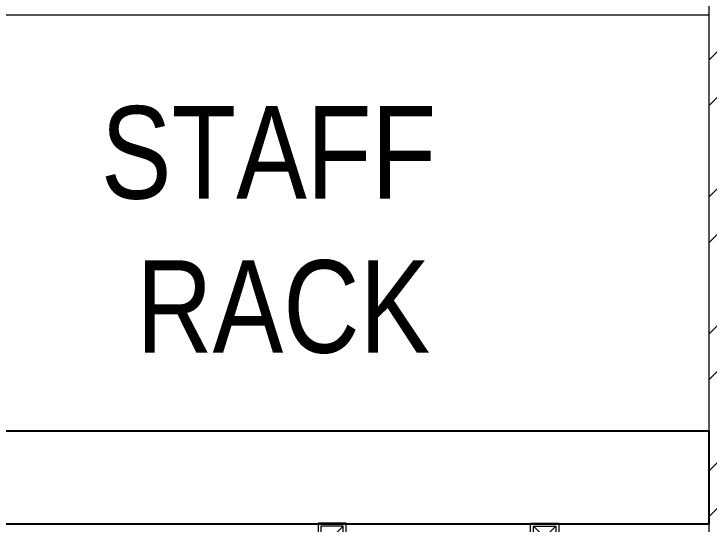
# Model space of a CAD drawing. Header units: millimetres. Extents: x 2038449 to 2043816, y 32056 to 43282.
# Drawn here: x 2042281 to 2043034, y 40213 to 40765 of the extents above; entities that cross this region are included whole.
import ezdxf

# ---------------------------------------------------------------- set-up
doc = ezdxf.new("R2010")
doc.units = ezdxf.units.MM
doc.header["$LTSCALE"] = 40
doc.linetypes.add('CONTINOUS', pattern=[0])
doc.layers.add('A-CARPET AREA', color=3, linetype='CONTINOUS', lineweight=0, true_color=0x0aff0a)
for name, color, linetype, lineweight in [('LENS-PARTITION', 21, 'Continuous', 25), ('LENS-TEXT', 31, 'Continuous', 5), ('LENS_PARTITION', 21, 'Continuous', 25), ('LK-EQPMT', 3, 'Continuous', 18), ('LK-FF&E WALL', 1, 'Continuous', 9), ('LN-HATCH', 251, 'Continuous', 0)]:
    doc.layers.add(name, color=color, linetype=linetype, lineweight=lineweight)
doc.styles.add('LK TXT', font='Gill Sans MT Condensed Regular.ttf')
doc.styles.get("Standard").update_dxf_attribs({"font": 'Gill Sans MT Condensed Regular.ttf', "height": 100})

# ---------------------------------------------------------------- blocks, each defined once
blk = doc.blocks.new('A$C75d7f579')
at = {"layer": 'LN-HATCH'}
h = blk.add_hatch(dxfattribs=at)
h.set_pattern_fill('ANSI32', color=256, scale=11, angle=180)
h.set_pattern_definition([(225, (-4754922.427738208, -37144.14399658749), (74.08711299882052, -74.08711299882054), []), (225, (-4754971.819168209, -37144.14399658749), (74.08711299882052, -74.08711299882054), [])])
h.paths.add_polyline_path([(4755.392021908424, 1349.614464389393), (4600.212061069906, 1349.614464389393), (4600.212061069906, -1697.385535610607), (4755.392021908424, -1697.385535610607)])
h.paths.add_polyline_path([(4755.392021908424, -1988.385535610607), (4600.212061069906, -1988.385535610607), (4600.212061069906, -2600.385535610607), (4755.392021908424, -2600.385535610607)])
h.paths.add_polyline_path([(4605.392021908424, 3613.524997727451), (4600.212061069906, 3463.614464389394), (4600.212061069906, 1651.614464389393), (4755.392021908424, 1651.614464389393), (4755.392021908424, 4882.431465541245), (4123.046246908605, 4904.281340119633), (4123.046246908605, 8079.673272491403), (-256.6079780915752, 8079.673272491403), (-256.6079780915752, 7929.673272491402), (2374.646059547551, 7929.673272491402), (3973.046246908605, 7929.673272491402), (3973.046246908605, 4759.374872305838), (4605.392021908424, 4737.52499772745)])
blk = doc.blocks.new('CLINIC SCREEN')
at = {"layer": 'LK-EQPMT'}
for p, q in [((-103.1090284836336, 42.85441964946222), (-127.4114311772946, 18.55201695591665)), ((-127.4114311772946, 42.85441964946222), (-103.1090284836336, 18.55201695591665)), ((102.7052824410566, 42.85441964946222), (127.007685134602, 18.55201695591665))]:
    blk.add_line(p, q, dxfattribs=at)
at = {"layer": 'LK-EQPMT', "ltscale": 12}
for p, q in [((-138.5315413423604, 0), (-138.5315413423604, 15.514207008644)), ((-138.5315413423604, 15.514207008644), (-91.98892031613741, 15.514207008644)), ((-91.98892031613741, 15.514207008644), (-91.98892031613741, 0)), ((91.98892031610741, 15.514207008644), (91.98892031610741, 0)), ((91.98892031610741, 15.514207008644), (138.5315413423595, 15.514207008644)), ((138.5315413423595, 0), (138.5315413423595, 15.514207008644)), ((-220.0000000000082, -19.41163062257681), (-200.5883693773149, 0)), ((200.5883693773149, 0), (-200.5883693773149, 0)), ((219.9999999999918, -19.41163062257681), (200.5883693773149, 0)), ((-220.0000000000082, -38.82326124538668), (-220.0000000000082, -19.41163062257681)), ((219.9999999999918, -38.82326124538668), (219.9999999999918, -19.41163062257681))]:
    blk.add_line(p, q, dxfattribs=at)
at = {"layer": 'LK-EQPMT'}
for points in [[(-130.4492315140169, 15.51421661919448), (-100.0712281470269, 15.51421661919448), (-100.0712281470269, 45.89221998606814), (-130.4492315140169, 45.89221998606814)], [(130.0454854713243, 15.51421661919448), (99.66748210433435, 15.51421661919448), (99.66748210433435, 45.89221998606814), (130.0454854713243, 45.89221998606814)], [(-127.4114311772946, 18.55201695591665), (-103.1090284836336, 18.55201695591665), (-103.1090284836336, 42.85441964946222), (-127.4114311772946, 42.85441964946222)], [(127.007685134602, 18.55201695591665), (102.7052824410566, 18.55201695591665), (102.7052824410566, 42.85441964946222), (127.007685134602, 42.85441964946222)]]:
    blk.add_lwpolyline(points, close=True, dxfattribs=at)
at = {"layer": 'LK-EQPMT', "ltscale": 12}
blk.add_lwpolyline([(-220.0000000000082, -51.71278328332107), (-220.0000000000082, -38.82326124538668), (219.9999999999918, -38.82326124538668), (219.9999999999918, -51.71278328332107)], close=True, dxfattribs=at)
at = {"layer": 'LK-EQPMT', "ltscale": 12, "insert": (5.199680584678389, -100.4085774972336), "char_height": 50, "attachment_point": 5}
blk.add_mtext_dynamic_manual_height_columns(' SCREEN', width=466.4796511627907, gutter_width=12.5, heights=[0], dxfattribs=at)

msp = doc.modelspace()

# ---------------------------------------------------------------- linework, layer by layer
at = {"layer": 'A-CARPET AREA'}
msp.add_lwpolyline([(2043660.956932597, 36853.88502157951), (2043666.136893436, 39939.79555491757), (2043033.791118435, 39961.64542949596), (2043033.791118435, 41531.94382968152), (2042337.141855242, 41531.94382968152), (2042337.141855242, 41681.94382968152), (2043033.791118435, 41681.94382968152), (2043033.791118435, 43131.94382968152), (2041437.141855243, 43131.94382968152), (2041437.141855243, 41481.94382968152), (2041287.141855243, 41481.94382968152), (2041287.141855243, 43131.94382968152), (2038804.136893435, 43131.94382968152), (2038804.136893435, 42578.09395510313), (2038629.141855243, 42578.09395510313), (2038629.141855243, 40608.56724196819), (2038979.141855243, 40608.59201703883), (2038979.141855242, 40101.74848918669), (2038804.136893435, 40107.79555491756), (2038803.767582761, 40006.27637784375), (2038629.06903738, 40003.91424271509), (2038600.506037817, 39126.67397908709), (2038800.580854687, 39130.28217423038), (2038798.956932597, 38683.88502157951)], dxfattribs=at)
at = {"layer": 'LENS-PARTITION'}
msp.add_lwpolyline([(2041202.625092177, 40213.88502157951), (2043033.791118435, 40213.88502157951), (2043033.791118435, 40313.88502157951), (2041202.625092177, 40313.88502157951)], close=True, dxfattribs=at)
at = {"layer": 'LK-FF&E WALL'}
msp.add_lwpolyline([(2042133.791118436, 40313.88502157951), (2043033.791118435, 40313.88502157951), (2043033.791118435, 40763.88502157951), (2042133.791118436, 40763.88502157951)], close=True, dxfattribs=at)

# ---------------------------------------------------------------- block references
at = {"layer": 'A-CARPET AREA'}
msp.add_blockref('A$C75d7f579', (2039060.744871527, 35202.27055719012), dxfattribs=at)
at = {"layer": 'LENS_PARTITION', "xscale": -1}
msp.add_blockref('CLINIC SCREEN', (2042740.593850635, 40168.52592657232), dxfattribs=at)

# ---------------------------------------------------------------- texts
at = {"layer": 'LENS-TEXT', "color": 0, "linetype": 'Continuous', "ltscale": 3, "insert": (2042556.992088188, 40531.47688716286), "char_height": 100, "attachment_point": 5, "style": 'LK TXT'}
msp.add_mtext_dynamic_manual_height_columns('STAFF\\P RACK', width=1099.486866972408, gutter_width=0.9999999999999992, heights=[0], dxfattribs=at)

doc.saveas('drawing.dxf')
